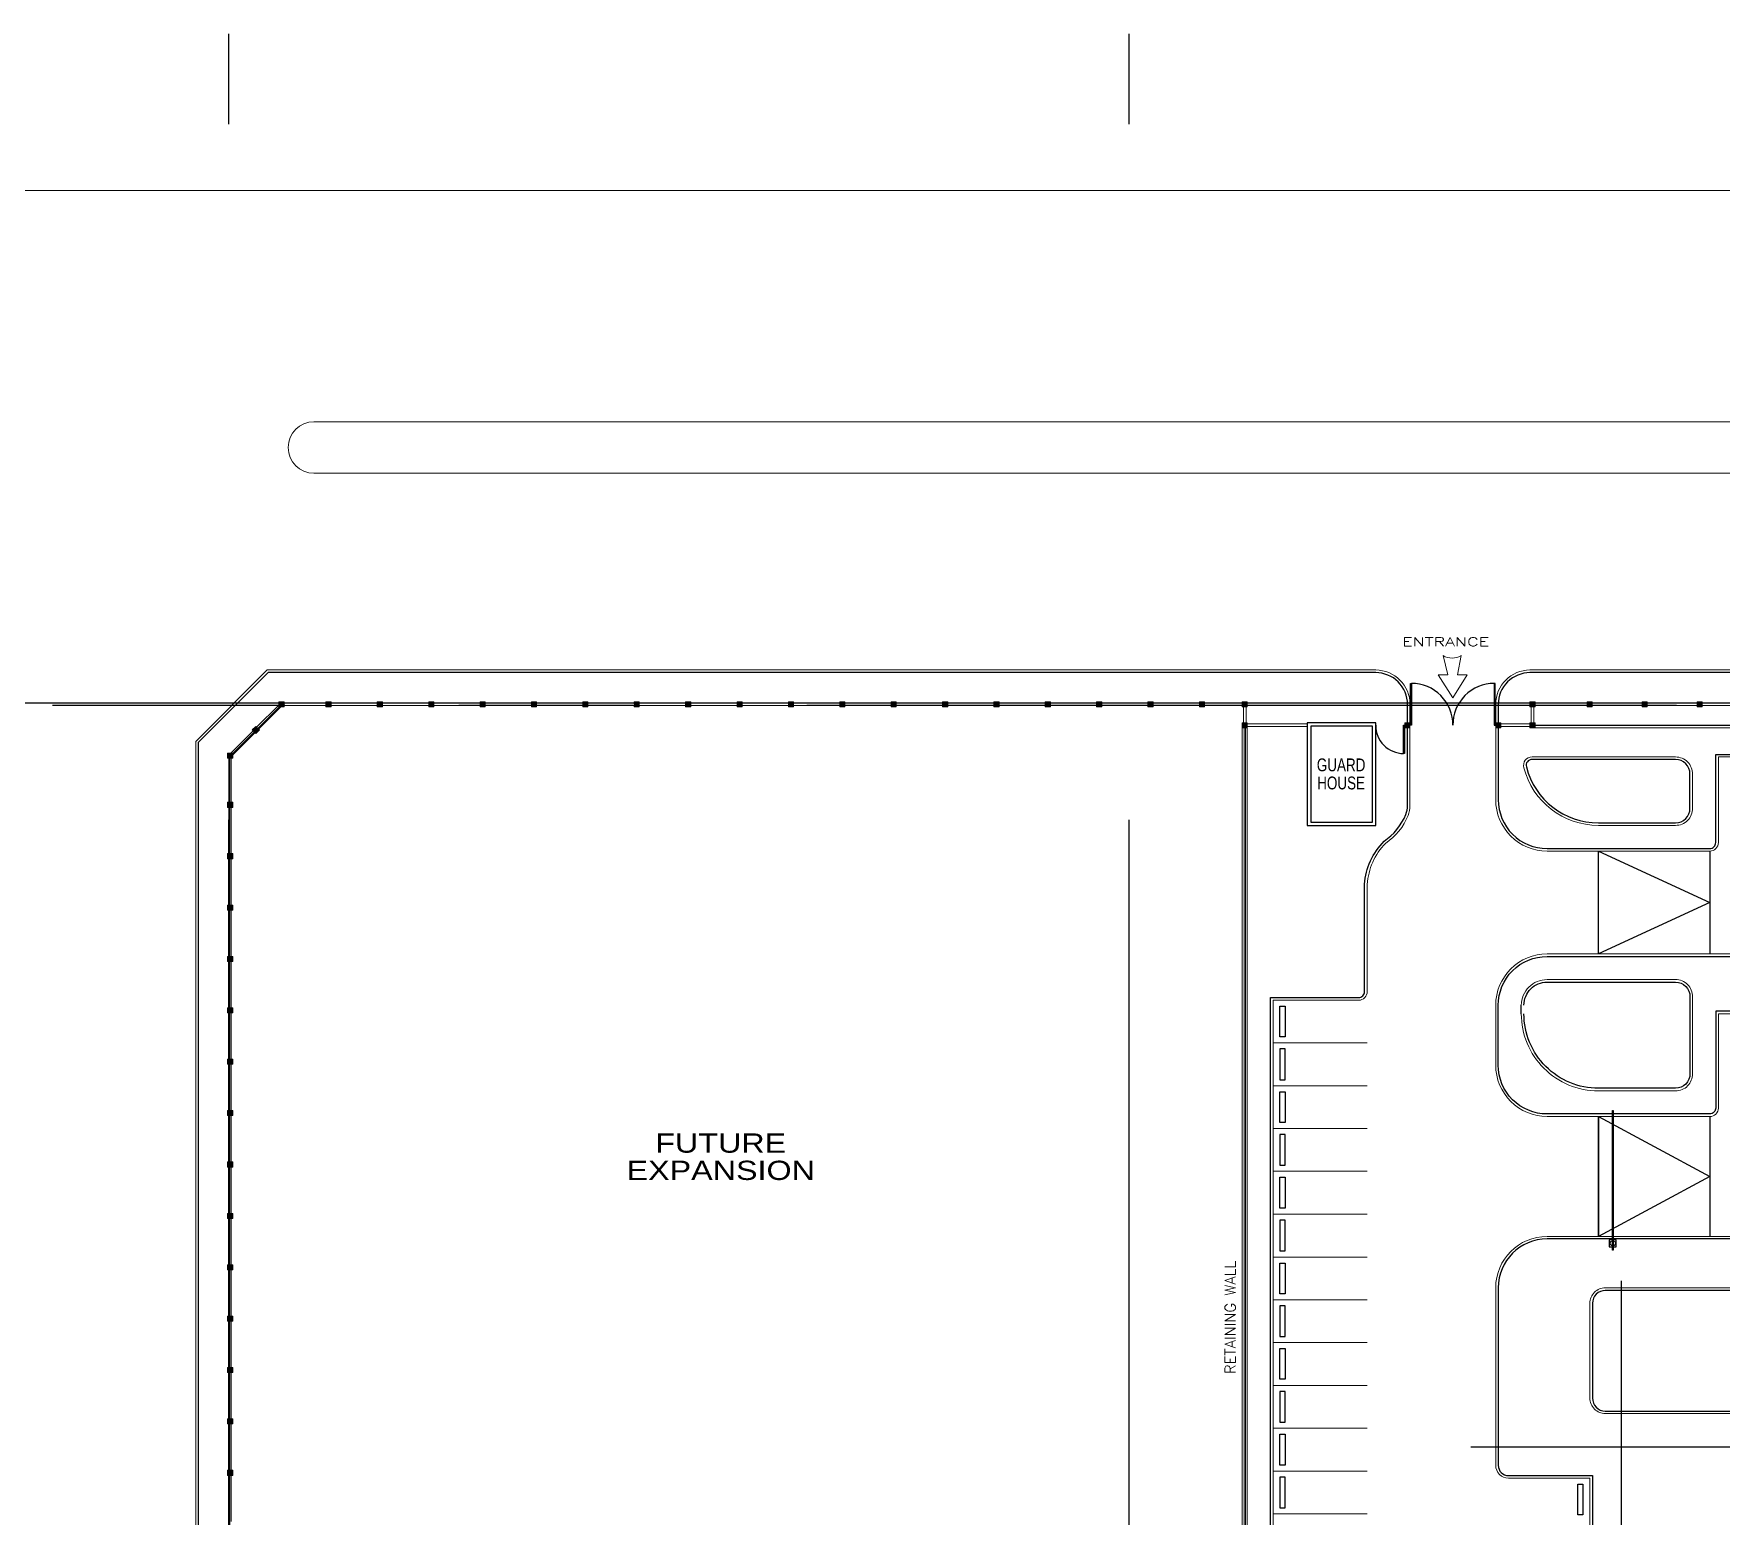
# Model space of a CAD drawing. Header units: metres. Extents: x -3195699 to -2111692, y 14290 to 146348.
# Drawn here: x -2116891 to -2115679, y 20776 to 21841 of the extents above; entities that cross this region are included whole.
import ezdxf
from ezdxf.enums import TextEntityAlignment as Align

# ---------------------------------------------------------------- set-up
doc = ezdxf.new("R2010")
doc.units = ezdxf.units.M
doc.header["$LTSCALE"] = 500
doc.header["$MEASUREMENT"] = 0
doc.linetypes.add('CENTER', pattern=[2, 1.25, -0.25, 0.25, -0.25])
doc.linetypes.add('CENTERX2', pattern=[4, 2.5, -0.5, 0.5, -0.5])
doc.layers.get('0').update_dxf_attribs({"linetype": 'CONTINUOUS'})
for name, color, linetype in [('AR-AXIS', 9, 'CENTERX2'), ('AR-DOOR', 8, 'CONTINUOUS'), ('AR-PROPOSED', 3, 'CONTINUOUS'), ('AR-SHEET-NM', 4, 'CONTINUOUS'), ('BLDG. TXT', 3, 'CONTINUOUS'), ('CURB-2', 8, 'CONTINUOUS'), ('DOOR', 8, 'CONTINUOUS'), ('PARAPET', 1, 'CONTINUOUS'), ('PROPERTY LINE', 3, 'CENTER'), ('RAMP', 1, 'CONTINUOUS'), ('RETAINING WALL', 3, 'CONTINUOUS'), ('TX1', 4, 'CONTINUOUS'), ('WHEEL BUMP', 6, 'CONTINUOUS')]:
    doc.layers.add(name, color=color, linetype=linetype)
for name, color, linetype, lineweight in [('CARLINE', 8, 'CONTINUOUS', 18), ('COL', 4, 'CONTINUOUS', 18), ('COLHAT', 8, 'CONTINUOUS', 18), ('CURVE', 8, 'CONTINUOUS', 18), ('FENCEWALL', 4, 'CONTINUOUS', 18), ('RAILING', 1, 'CONTINUOUS', 18), ('schematic lines', 110, 'CONTINUOUS', 25), ('WALL2', 4, 'CONTINUOUS', 18)]:
    doc.layers.add(name, color=color, linetype=linetype, lineweight=lineweight)
doc.styles.add('logo-eng', font='arial.ttf', dxfattribs={"height": 600})
doc.styles.add('ROMANC', font='romanc', dxfattribs={"height": 0.1})
doc.styles.add('ROMANS', font='romans.shx', dxfattribs={"width": 0.85})

# ---------------------------------------------------------------- blocks, each defined once
blk = doc.blocks.new('DRIVEWAY LOCATOR')
for p, q in [((-1232, -16), (-523, 434)), ((-523, 134), (-523, 434)), ((-523, -466), (-1232, -16)), ((-523, -166), (-523, -466))]:
    blk.add_line(p, q)
for points in [[(-523, 134), (82, 278)], [(82, -278), (-523, -166)]]:
    blk.add_lwpolyline(points)
blk.add_arc((514, 0), 514, 147.2089, 212.7911)
blk = doc.blocks.new('AHHMS TEMPLATE')
at = {"layer": 'COLHAT'}
h = blk.add_hatch(dxfattribs=at)
h.set_pattern_fill('ANSI31', color=8, scale=0.184599, style=0)
h.set_pattern_definition([(135, (-1482491.77186, 34812.915), (0.4144367825, 0.4144367825), [])])
h.paths.add_polyline_path([(-1492442.6, 84579.9), (-1492442.6, 84576.2), (-1492438.9, 84576.2), (-1492438.9, 84579.9)])
h = blk.add_hatch(dxfattribs=at)
h.set_pattern_fill('ANSI31', color=8, scale=0.184599, style=0)
h.set_pattern_definition([(135, (-1482457.9287, 34812.915), (0.4144367825, 0.4144367825), [])])
h.paths.add_polyline_path([(-1492408.8, 84579.9), (-1492408.8, 84576.2), (-1492405.1, 84576.2), (-1492405.1, 84579.9)])
h = blk.add_hatch(dxfattribs=at)
h.set_pattern_fill('ANSI31', color=8, scale=0.184599, style=0)
h.set_pattern_definition([(135, (-1482421.0089, 34812.915), (0.4144367825, 0.4144367825), [])])
h.paths.add_polyline_path([(-1492371.9, 84579.9), (-1492371.9, 84576.2), (-1492368.2, 84576.2), (-1492368.2, 84579.9)])
h = blk.add_hatch(dxfattribs=at)
h.set_pattern_fill('ANSI31', color=8, scale=0.184599, style=0)
h.set_pattern_definition([(135, (-1482384.08905, 34812.915), (0.4144367825, 0.4144367825), [])])
h.paths.add_polyline_path([(-1492334.9, 84579.9), (-1492334.9, 84576.2), (-1492331.2, 84576.2), (-1492331.2, 84579.9)])
h = blk.add_hatch(dxfattribs=at)
h.set_pattern_fill('ANSI31', color=8, scale=0.184599, style=0)
h.set_pattern_definition([(135, (-1482347.16924, 34812.915), (0.4144367825, 0.4144367825), [])])
h.paths.add_polyline_path([(-1492298, 84579.9), (-1492298, 84576.2), (-1492294.3, 84576.2), (-1492294.3, 84579.9)])
h = blk.add_hatch(dxfattribs=at)
h.set_pattern_fill('ANSI31', color=8, scale=0.184599, style=0)
h.set_pattern_definition([(135, (-1482310.2494, 34812.915), (0.4144367825, 0.4144367825), [])])
h.paths.add_polyline_path([(-1492261.1, 84579.9), (-1492261.1, 84576.2), (-1492257.4, 84576.2), (-1492257.4, 84579.9)])
h = blk.add_hatch(dxfattribs=at)
h.set_pattern_fill('ANSI31', color=8, scale=0.184599, style=0)
h.set_pattern_definition([(135, (-1482273.3296, 34812.915), (0.4144367825, 0.4144367825), [])])
h.paths.add_polyline_path([(-1492224.2, 84579.9), (-1492224.2, 84576.2), (-1492220.5, 84576.2), (-1492220.5, 84579.9)])
h = blk.add_hatch(dxfattribs=at)
h.set_pattern_fill('ANSI31', color=8, scale=0.184599, style=0)
h.set_pattern_definition([(135, (-1482236.4098, 34812.915), (0.4144367825, 0.4144367825), [])])
h.paths.add_polyline_path([(-1492187.3, 84579.9), (-1492187.3, 84576.2), (-1492183.6, 84576.2), (-1492183.6, 84579.9)])
h = blk.add_hatch(dxfattribs=at)
h.set_pattern_fill('ANSI31', color=8, scale=0.184599, style=0)
h.set_pattern_definition([(135, (-1482199.48996, 34812.915), (0.4144367825, 0.4144367825), [])])
h.paths.add_polyline_path([(-1492150.3, 84579.9), (-1492150.3, 84576.2), (-1492146.6, 84576.2), (-1492146.6, 84579.9)])
h = blk.add_hatch(dxfattribs=at)
h.set_pattern_fill('ANSI31', color=8, scale=0.184599, style=0)
h.set_pattern_definition([(135, (-1482162.57014, 34812.915), (0.4144367825, 0.4144367825), [])])
h.paths.add_polyline_path([(-1492113.4, 84579.9), (-1492113.4, 84576.2), (-1492109.7, 84576.2), (-1492109.7, 84579.9)])
h = blk.add_hatch(dxfattribs=at)
h.set_pattern_fill('ANSI31', color=8, scale=0.184599, style=0)
h.set_pattern_definition([(135, (-1482125.6503, 34812.915), (0.4144367825, 0.4144367825), [])])
h.paths.add_polyline_path([(-1492076.5, 84579.9), (-1492076.5, 84576.2), (-1492072.8, 84576.2), (-1492072.8, 84579.9)])
h = blk.add_hatch(dxfattribs=at)
h.set_pattern_fill('ANSI31', color=8, scale=0.184599, style=0)
h.set_pattern_definition([(135, (-1482088.7305, 34812.915), (0.4144367825, 0.4144367825), [])])
h.paths.add_polyline_path([(-1492039.6, 84579.9), (-1492039.6, 84576.2), (-1492035.9, 84576.2), (-1492035.9, 84579.9)])
h = blk.add_hatch(dxfattribs=at)
h.set_pattern_fill('ANSI31', color=8, scale=0.184599, style=0)
h.set_pattern_definition([(135, (-1482051.8107, 34812.915), (0.4144367825, 0.4144367825), [])])
h.paths.add_polyline_path([(-1492002.7, 84579.9), (-1492002.7, 84576.2), (-1491999, 84576.2), (-1491999, 84579.9)])
h = blk.add_hatch(dxfattribs=at)
h.set_pattern_fill('ANSI31', color=8, scale=0.184599, style=0)
h.set_pattern_definition([(135, (-1482014.89087, 34812.915), (0.4144367825, 0.4144367825), [])])
h.paths.add_polyline_path([(-1491965.7, 84579.9), (-1491965.7, 84576.2), (-1491962, 84576.2), (-1491962, 84579.9)])
h = blk.add_hatch(dxfattribs=at)
h.set_pattern_fill('ANSI31', color=8, scale=0.184599, style=0)
h.set_pattern_definition([(135, (-1481977.97105, 34812.915), (0.4144367825, 0.4144367825), [])])
h.paths.add_polyline_path([(-1491928.8, 84579.9), (-1491928.8, 84576.2), (-1491925.1, 84576.2), (-1491925.1, 84579.9)])
h = blk.add_hatch(dxfattribs=at)
h.set_pattern_fill('ANSI31', color=8, scale=0.184599, style=0)
h.set_pattern_definition([(135, (-1481941.05123, 34812.915), (0.4144367825, 0.4144367825), [])])
h.paths.add_polyline_path([(-1491891.9, 84579.9), (-1491891.9, 84576.2), (-1491888.2, 84576.2), (-1491888.2, 84579.9)])
h = blk.add_hatch(dxfattribs=at)
h.set_pattern_fill('ANSI31', color=8, scale=0.184599, style=0)
h.set_pattern_definition([(135, (-1481904.1314, 34812.915), (0.4144367825, 0.4144367825), [])])
h.paths.add_polyline_path([(-1491855, 84579.9), (-1491855, 84576.2), (-1491851.3, 84576.2), (-1491851.3, 84579.9)])
h = blk.add_hatch(dxfattribs=at)
h.set_pattern_fill('ANSI31', color=8, scale=0.184599, style=0)
h.set_pattern_definition([(135, (-1481867.2116, 34812.915), (0.4144367825, 0.4144367825), [])])
h.paths.add_polyline_path([(-1491818.1, 84579.9), (-1491818.1, 84576.2), (-1491814.4, 84576.2), (-1491814.4, 84579.9)])
h = blk.add_hatch(dxfattribs=at)
h.set_pattern_fill('ANSI31', color=8, scale=0.184599, style=0)
h.set_pattern_definition([(135, (-1481830.2918, 34812.915), (0.4144367825, 0.4144367825), [])])
h.paths.add_polyline_path([(-1491781.1, 84579.9), (-1491781.1, 84576.2), (-1491777.4, 84576.2), (-1491777.4, 84579.9)])
h = blk.add_hatch(dxfattribs=at)
h.set_pattern_fill('ANSI31', color=8, scale=0.184599, angle=90, style=0)
h.set_pattern_definition([(45, (-1541513.6511, 74629.0414), (0.4144367825, -0.4144367825), [])])
h.paths.add_polyline_path([(-1491746.7, 84576.2), (-1491750.4, 84576.2), (-1491750.4, 84579.9), (-1491746.7, 84579.9)])
h = blk.add_hatch(dxfattribs=at)
h.set_pattern_fill('ANSI31', color=8, scale=0.184599, style=0)
h.set_pattern_definition([(135, (-1481592.77434, 34812.915), (0.4144367825, 0.4144367825), [])])
h.paths.add_polyline_path([(-1491543.6, 84579.9), (-1491543.6, 84576.2), (-1491539.9, 84576.2), (-1491539.9, 84579.9)])
h = blk.add_hatch(dxfattribs=at)
h.set_pattern_fill('ANSI31', color=8, scale=0.184599, style=0)
h.set_pattern_definition([(135, (-1481551.6403, 34812.915), (0.4144367825, 0.4144367825), [])])
h.paths.add_polyline_path([(-1491502.5, 84579.9), (-1491502.5, 84576.2), (-1491498.8, 84576.2), (-1491498.8, 84579.9)])
h = blk.add_hatch(dxfattribs=at)
h.set_pattern_fill('ANSI31', color=8, scale=0.184599, style=0)
h.set_pattern_definition([(135, (-1481512.1501, 34812.915), (0.4144367825, 0.4144367825), [])])
h.paths.add_polyline_path([(-1491463, 84579.9), (-1491463, 84576.2), (-1491459.3, 84576.2), (-1491459.3, 84579.9)])
h = blk.add_hatch(dxfattribs=at)
h.set_pattern_fill('ANSI31', color=8, scale=0.184599, style=0)
h.set_pattern_definition([(135, (-1481472.65994, 34812.915), (0.4144367825, 0.4144367825), [])])
h.paths.add_polyline_path([(-1491423.5, 84579.9), (-1491423.5, 84576.2), (-1491419.8, 84576.2), (-1491419.8, 84579.9)])
h = blk.add_hatch(dxfattribs=at)
h.set_pattern_fill('ANSI31', color=8, scale=0.184599, angle=45, style=0)
h.set_pattern_definition([(180, (-1450234.96815, 56405.3282), (-4e-17, 0.5861021186), [])])
h.paths.add_polyline_path([(-1492461.8, 84559.6), (-1492459.2, 84557), (-1492456.6, 84559.6), (-1492459.2, 84562.2)])
h = blk.add_hatch(dxfattribs=at)
h.set_pattern_fill('ANSI31', color=8, scale=0.184599, angle=90, style=0)
h.set_pattern_definition([(45, (-1541513.6511, 74613.96583), (0.4144367825, -0.4144367825), [])])
h.paths.add_polyline_path([(-1491746.7, 84561.1), (-1491750.4, 84561.1), (-1491750.4, 84564.8), (-1491746.7, 84564.8)])
h = blk.add_hatch(dxfattribs=at)
h.set_pattern_fill('ANSI31', color=8, scale=0.184599, angle=90, style=0)
h.set_pattern_definition([(135, (-1441866.4861, 74613.96583), (-0.4144367825, -0.4144367825), [])])
h.paths.add_polyline_path([(-1491633.5, 84561.1), (-1491629.8, 84561.1), (-1491629.8, 84564.8), (-1491633.5, 84564.8)])
h = blk.add_hatch(dxfattribs=at)
h.set_pattern_fill('ANSI31', color=8, scale=0.184599, style=0)
h.set_pattern_definition([(135, (-1481617.38755, 34797.8394), (0.4144367825, 0.4144367825), [])])
h.paths.add_polyline_path([(-1491568.2, 84564.8), (-1491568.2, 84561.1), (-1491564.5, 84561.1), (-1491564.5, 84564.8)])
h = blk.add_hatch(dxfattribs=at)
h.set_pattern_fill('ANSI31', color=8, scale=0.184599, style=0)
h.set_pattern_definition([(135, (-1481592.77434, 34797.8394), (0.4144367825, 0.4144367825), [])])
h.paths.add_polyline_path([(-1491543.6, 84564.8), (-1491543.6, 84561.1), (-1491539.9, 84561.1), (-1491539.9, 84564.8)])
h = blk.add_hatch(dxfattribs=at)
h.set_pattern_fill('ANSI31', color=8, scale=0.184599, style=0)
h.set_pattern_definition([(135, (-1482528.6917, 34775.99516), (0.4144367825, 0.4144367825), [])])
h.paths.add_polyline_path([(-1492479.5, 84543), (-1492479.5, 84539.3), (-1492475.8, 84539.3), (-1492475.8, 84543)])
h = blk.add_hatch(dxfattribs=at)
h.set_pattern_fill('ANSI31', color=8, scale=0.184599, style=0)
h.set_pattern_definition([(135, (-1482528.6917, 34740.61364), (0.4144367825, 0.4144367825), [])])
h.paths.add_polyline_path([(-1492479.5, 84507.6), (-1492479.5, 84503.9), (-1492475.8, 84503.9), (-1492475.8, 84507.6)])
h = blk.add_hatch(dxfattribs=at)
h.set_pattern_fill('ANSI31', color=8, scale=0.184599, style=0)
h.set_pattern_definition([(135, (-1482528.6917, 34703.6938), (0.4144367825, 0.4144367825), [])])
h.paths.add_polyline_path([(-1492479.5, 84470.7), (-1492479.5, 84467), (-1492475.8, 84467), (-1492475.8, 84470.7)])
h = blk.add_hatch(dxfattribs=at)
h.set_pattern_fill('ANSI31', color=8, scale=0.184599, style=0)
h.set_pattern_definition([(135, (-1482528.6917, 34666.774), (0.4144367825, 0.4144367825), [])])
h.paths.add_polyline_path([(-1492479.5, 84433.7), (-1492479.5, 84430.1), (-1492475.8, 84430.1), (-1492475.8, 84433.7)])
h = blk.add_hatch(dxfattribs=at)
h.set_pattern_fill('ANSI31', color=8, scale=0.184599, style=0)
h.set_pattern_definition([(135, (-1482528.6917, 34629.8542), (0.4144367825, 0.4144367825), [])])
h.paths.add_polyline_path([(-1492479.5, 84396.8), (-1492479.5, 84393.1), (-1492475.8, 84393.1), (-1492475.8, 84396.8)])
h = blk.add_hatch(dxfattribs=at)
h.set_pattern_fill('ANSI31', color=8, scale=0.184599, style=0)
h.set_pattern_definition([(135, (-1482528.6917, 34592.93437), (0.4144367825, 0.4144367825), [])])
h.paths.add_polyline_path([(-1492479.5, 84359.9), (-1492479.5, 84356.2), (-1492475.8, 84356.2), (-1492475.8, 84359.9)])
h = blk.add_hatch(dxfattribs=at)
h.set_pattern_fill('ANSI31', color=8, scale=0.184599, style=0)
h.set_pattern_definition([(135, (-1482528.6917, 34556.01455), (0.4144367825, 0.4144367825), [])])
h.paths.add_polyline_path([(-1492479.5, 84323), (-1492479.5, 84319.3), (-1492475.8, 84319.3), (-1492475.8, 84323)])
h = blk.add_hatch(dxfattribs=at)
h.set_pattern_fill('ANSI31', color=8, scale=0.184599, style=0)
h.set_pattern_definition([(135, (-1482528.6917, 34519.09473), (0.4144367825, 0.4144367825), [])])
h.paths.add_polyline_path([(-1492479.5, 84286.1), (-1492479.5, 84282.4), (-1492475.8, 84282.4), (-1492475.8, 84286.1)])
h = blk.add_hatch(dxfattribs=at)
h.set_pattern_fill('ANSI31', color=8, scale=0.184599, style=0)
h.set_pattern_definition([(135, (-1482528.6917, 34482.1749), (0.4144367825, 0.4144367825), [])])
h.paths.add_polyline_path([(-1492479.5, 84249.1), (-1492479.5, 84245.5), (-1492475.8, 84245.5), (-1492475.8, 84249.1)])
h = blk.add_hatch(dxfattribs=at)
h.set_pattern_fill('ANSI31', color=8, scale=0.184599, style=0)
h.set_pattern_definition([(135, (-1482528.6917, 34445.2551), (0.4144367825, 0.4144367825), [])])
h.paths.add_polyline_path([(-1492479.5, 84212.2), (-1492479.5, 84208.5), (-1492475.8, 84208.5), (-1492475.8, 84212.2)])
h = blk.add_hatch(dxfattribs=at)
h.set_pattern_fill('ANSI31', color=8, scale=0.184599, style=0)
h.set_pattern_definition([(135, (-1482528.6917, 34408.3353), (0.4144367825, 0.4144367825), [])])
h.paths.add_polyline_path([(-1492479.5, 84175.3), (-1492479.5, 84171.6), (-1492475.8, 84171.6), (-1492475.8, 84175.3)])
h = blk.add_hatch(dxfattribs=at)
h.set_pattern_fill('ANSI31', color=8, scale=0.184599, style=0)
h.set_pattern_definition([(135, (-1482528.6917, 34371.41546), (0.4144367825, 0.4144367825), [])])
h.paths.add_polyline_path([(-1492479.5, 84138.4), (-1492479.5, 84134.7), (-1492475.8, 84134.7), (-1492475.8, 84138.4)])
h = blk.add_hatch(dxfattribs=at)
h.set_pattern_fill('ANSI31', color=8, scale=0.184599, style=0)
h.set_pattern_definition([(135, (-1482528.6917, 34334.49564), (0.4144367825, 0.4144367825), [])])
h.paths.add_polyline_path([(-1492479.5, 84101.5), (-1492479.5, 84097.8), (-1492475.8, 84097.8), (-1492475.8, 84101.5)])
h = blk.add_hatch(dxfattribs=at)
h.set_pattern_fill('ANSI31', color=8, scale=0.184599, style=0)
h.set_pattern_definition([(135, (-1482528.6917, 34297.5758), (0.4144367825, 0.4144367825), [])])
h.paths.add_polyline_path([(-1492479.5, 84064.5), (-1492479.5, 84060.9), (-1492475.8, 84060.9), (-1492475.8, 84064.5)])
h = blk.add_hatch(dxfattribs=at)
h.set_pattern_fill('ANSI31', color=8, scale=0.184599, style=0)
h.set_pattern_definition([(135, (-1482528.6917, 34260.656), (0.4144367825, 0.4144367825), [])])
h.paths.add_polyline_path([(-1492479.5, 84027.6), (-1492479.5, 84023.9), (-1492475.8, 84023.9), (-1492475.8, 84027.6)])
at = {"layer": 'AR-AXIS', "color": 8, "ltscale": 2}
for p, q in [((-1492478.6, 81994.9), (-1492478.6, 85060)), ((-1491831.6, 81994.9), (-1491831.6, 85060)), ((-1492933, 84579), (-1488915.2, 84579))]:
    blk.add_line(p, q, dxfattribs=at)
at = {"layer": 'AR-AXIS', "color": 8}
for p, q in [((-1492441.2, 84577.1), (-1492605.4, 84577.1)), ((-1491477.8, 83030.2), (-1491477.8, 84163.6)), ((-1491586.1, 84044.3), (-1490749.4, 84044.3))]:
    blk.add_line(p, q, dxfattribs=at)
at = {"layer": 'AR-DOOR', "color": 8}
for points in [[(-1491628.8, 84593.1), (-1491628.8, 84563), (-1491629.5, 84563), (-1491629.5, 84593.1)], [(-1491569.2, 84593.1), (-1491569.2, 84563), (-1491568.5, 84563), (-1491568.5, 84593.1)], [(-1491633.8, 84542.7), (-1491634.4, 84542.7), (-1491634.4, 84563), (-1491633.8, 84563)]]:
    blk.add_lwpolyline(points, close=True, dxfattribs=at)
for centre, radius, start, end in [((-1491628.8, 84563.3), 29.8, 359.4124, 90), ((-1491569.2, 84563.3), 29.8, 90, 180.5876), ((-1491634.4, 84562.7), 20, 179.1253, 270)]:
    blk.add_arc(centre, radius, start, end, dxfattribs=at)
at = {"layer": 'AR-PROPOSED', "color": 8}
blk.add_lwpolyline([(-1491654.4, 84491), (-1491654.4, 84564.8), (-1491703.6, 84564.8), (-1491703.6, 84491)], close=True, dxfattribs=at)
at = {"layer": 'CARLINE', "color": 8}
for p, q in [((-1491660.5, 84334.7), (-1491728.2, 84334.7)), ((-1491660.5, 84303.9), (-1491728.2, 84303.9)), ((-1491660.5, 84273.1), (-1491728.2, 84273.1)), ((-1491660.5, 84242.4), (-1491728.2, 84242.4)), ((-1491660.5, 84211.6), (-1491728.2, 84211.6)), ((-1491660.5, 84180.8), (-1491728.2, 84180.8)), ((-1491660.5, 84150.1), (-1491728.2, 84150.1)), ((-1491660.5, 84119.3), (-1491728.2, 84119.3)), ((-1491660.5, 84088.5), (-1491728.2, 84088.5)), ((-1491660.5, 84057.8), (-1491728.2, 84057.8)), ((-1491660.5, 84027), (-1491728.2, 84027)), ((-1491660.5, 83996.2), (-1491728.2, 83996.2))]:
    blk.add_line(p, q, dxfattribs=at)
at = {"layer": 'COL', "color": 8}
for points in [[(-1492438.9, 84576.2), (-1492442.6, 84576.2), (-1492442.6, 84579.9), (-1492438.9, 84579.9)], [(-1492405.1, 84576.2), (-1492408.8, 84576.2), (-1492408.8, 84579.9), (-1492405.1, 84579.9)], [(-1492368.2, 84576.2), (-1492371.9, 84576.2), (-1492371.9, 84579.9), (-1492368.2, 84579.9)], [(-1492331.2, 84576.2), (-1492334.9, 84576.2), (-1492334.9, 84579.9), (-1492331.2, 84579.9)], [(-1492294.3, 84576.2), (-1492298, 84576.2), (-1492298, 84579.9), (-1492294.3, 84579.9)], [(-1492257.4, 84576.2), (-1492261.1, 84576.2), (-1492261.1, 84579.9), (-1492257.4, 84579.9)], [(-1492220.5, 84576.2), (-1492224.2, 84576.2), (-1492224.2, 84579.9), (-1492220.5, 84579.9)], [(-1492183.6, 84576.2), (-1492187.3, 84576.2), (-1492187.3, 84579.9), (-1492183.6, 84579.9)], [(-1492146.6, 84576.2), (-1492150.3, 84576.2), (-1492150.3, 84579.9), (-1492146.6, 84579.9)], [(-1492109.7, 84576.2), (-1492113.4, 84576.2), (-1492113.4, 84579.9), (-1492109.7, 84579.9)], [(-1492072.8, 84576.2), (-1492076.5, 84576.2), (-1492076.5, 84579.9), (-1492072.8, 84579.9)], [(-1492035.9, 84576.2), (-1492039.6, 84576.2), (-1492039.6, 84579.9), (-1492035.9, 84579.9)], [(-1491999, 84576.2), (-1492002.7, 84576.2), (-1492002.7, 84579.9), (-1491999, 84579.9)], [(-1491962, 84576.2), (-1491965.7, 84576.2), (-1491965.7, 84579.9), (-1491962, 84579.9)], [(-1491925.1, 84576.2), (-1491928.8, 84576.2), (-1491928.8, 84579.9), (-1491925.1, 84579.9)], [(-1491888.2, 84576.2), (-1491891.9, 84576.2), (-1491891.9, 84579.9), (-1491888.2, 84579.9)], [(-1491851.3, 84576.2), (-1491855, 84576.2), (-1491855, 84579.9), (-1491851.3, 84579.9)], [(-1491814.4, 84576.2), (-1491818.1, 84576.2), (-1491818.1, 84579.9), (-1491814.4, 84579.9)], [(-1491777.4, 84576.2), (-1491781.1, 84576.2), (-1491781.1, 84579.9), (-1491777.4, 84579.9)], [(-1491750.4, 84576.2), (-1491750.4, 84579.9), (-1491746.7, 84579.9), (-1491746.7, 84576.2)], [(-1491539.9, 84576.2), (-1491543.6, 84576.2), (-1491543.6, 84579.9), (-1491539.9, 84579.9)], [(-1491498.8, 84576.2), (-1491502.5, 84576.2), (-1491502.5, 84579.9), (-1491498.8, 84579.9)], [(-1491459.3, 84576.2), (-1491463, 84576.2), (-1491463, 84579.9), (-1491459.3, 84579.9)], [(-1491419.8, 84576.2), (-1491423.5, 84576.2), (-1491423.5, 84579.9), (-1491419.8, 84579.9)], [(-1492456.6, 84559.6), (-1492459.2, 84557), (-1492461.8, 84559.6), (-1492459.2, 84562.2)], [(-1491750.4, 84561.1), (-1491750.4, 84564.8), (-1491746.7, 84564.8), (-1491746.7, 84561.1)], [(-1491629.8, 84561.1), (-1491629.8, 84564.8), (-1491633.5, 84564.8), (-1491633.5, 84561.1)], [(-1491564.5, 84561.1), (-1491568.2, 84561.1), (-1491568.2, 84564.8), (-1491564.5, 84564.8)], [(-1491539.9, 84561.1), (-1491543.6, 84561.1), (-1491543.6, 84564.8), (-1491539.9, 84564.8)], [(-1492475.8, 84539.3), (-1492479.5, 84539.3), (-1492479.5, 84543), (-1492475.8, 84543)], [(-1492475.8, 84503.9), (-1492479.5, 84503.9), (-1492479.5, 84507.6), (-1492475.8, 84507.6)], [(-1492475.8, 84467), (-1492479.5, 84467), (-1492479.5, 84470.7), (-1492475.8, 84470.7)], [(-1492475.8, 84430.1), (-1492479.5, 84430.1), (-1492479.5, 84433.7), (-1492475.8, 84433.7)], [(-1492475.8, 84393.1), (-1492479.5, 84393.1), (-1492479.5, 84396.8), (-1492475.8, 84396.8)], [(-1492475.8, 84356.2), (-1492479.5, 84356.2), (-1492479.5, 84359.9), (-1492475.8, 84359.9)], [(-1492475.8, 84319.3), (-1492479.5, 84319.3), (-1492479.5, 84323), (-1492475.8, 84323)], [(-1492475.8, 84282.4), (-1492479.5, 84282.4), (-1492479.5, 84286.1), (-1492475.8, 84286.1)], [(-1492475.8, 84245.5), (-1492479.5, 84245.5), (-1492479.5, 84249.1), (-1492475.8, 84249.1)], [(-1492475.8, 84208.5), (-1492479.5, 84208.5), (-1492479.5, 84212.2), (-1492475.8, 84212.2)], [(-1492475.8, 84171.6), (-1492479.5, 84171.6), (-1492479.5, 84175.3), (-1492475.8, 84175.3)], [(-1492475.8, 84134.7), (-1492479.5, 84134.7), (-1492479.5, 84138.4), (-1492475.8, 84138.4)], [(-1492475.8, 84097.8), (-1492479.5, 84097.8), (-1492479.5, 84101.5), (-1492475.8, 84101.5)], [(-1492475.8, 84060.9), (-1492479.5, 84060.9), (-1492479.5, 84064.5), (-1492475.8, 84064.5)], [(-1492475.8, 84023.9), (-1492479.5, 84023.9), (-1492479.5, 84027.6), (-1492475.8, 84027.6)]]:
    blk.add_lwpolyline(points, close=True, dxfattribs=at)
at = {"layer": 'CURB-2', "color": 8}
blk.add_line((-1491549.8, 84355.6), (-1491549.8, 84361.8), dxfattribs=at)
for points in [[(-1491631.6, 84564.8), (-1491631.6, 84578, 0.414214), (-1491654.4, 84600.8), (-1492450.3, 84600.8), (-1492500.6, 84550.6), (-1492500.6, 83883.9, 0.414214), (-1492484, 83867.3), (-1492428.8, 83867.3, -0.374688), (-1492317.2, 83770.1, 0.186243), (-1492296.4, 83732.5), (-1492293, 83729.6, -0.221873), (-1492270.3, 83681), (-1492270.3, 83429.7, -0.221872), (-1492293, 83381.1), (-1492296.4, 83378.2, 0.186559), (-1492317.2, 83340.6, -0.374688), (-1492428.8, 83243.4), (-1492484, 83243.4, 0.414214), (-1492500.6, 83226.8), (-1492500.6, 82279.6), (-1492438.1, 82217), (-1489428.5, 82217)], [(-1490653.2, 84564.8), (-1490653.2, 84578, 0.414214), (-1490676, 84600.8), (-1491543.6, 84600.8, 0.414214), (-1491566.4, 84578), (-1491566.4, 84564.8)], [(-1489401.2, 82675.3), (-1489435.7, 82675.3, 0.414214), (-1489452.3, 82658.6), (-1489452.3, 82344.8, -0.414214), (-1489503.4, 82293.8), (-1491623.6, 82293.8, -0.414214), (-1491662.4, 82332.5), (-1491662.4, 82369.4, 0.414214), (-1491672.8, 82379.9), (-1491730.1, 82379.9), (-1491730.1, 83275.8), (-1491675.3, 83275.8, 0.414214), (-1491662.4, 83288.7), (-1491662.4, 83427.7, 0.414214), (-1491675.3, 83440.6), (-1491730.1, 83440.6), (-1491730.1, 84367.3), (-1491666.7, 84367.3, 0.414214), (-1491662.4, 84371.6), (-1491662.4, 84448.7, -0.181984), (-1491648.4, 84479.6, 0.146599), (-1491632.8, 84498.9, 0.097146), (-1491631.6, 84505.2), (-1491631.6, 84561.1)], [(-1491566.4, 84561.1), (-1491566.4, 84560.4), (-1491566.4, 84509.4, 0.414214), (-1491531.3, 84474.4), (-1491414.4, 84474.4, 0.414214), (-1491410.1, 84478.7), (-1491410.1, 84542), (-1490914.1, 84542), (-1490914.1, 84478.7, 0.414214), (-1490909.8, 84474.4), (-1490874, 84474.4)], [(-1491539.9, 84563), (-1490883.4, 84563), (-1490883.4, 84509.4, 0.414214), (-1490879.1, 84505.1), (-1490676, 84505.1, 0.414214), (-1490671.7, 84509.4), (-1490671.7, 84562)], [(-1491108.8, 84283.6), (-1491217.5, 84283.6, -0.414214), (-1491221.8, 84287.9), (-1491221.8, 84357.4), (-1491410.1, 84357.4), (-1491410.1, 84287.9, -0.414214), (-1491414.4, 84283.6), (-1491531.3, 84283.6, -0.414214), (-1491566.4, 84318.7), (-1491566.4, 84361.8, -0.414214), (-1491531.3, 84396.8), (-1491243.4, 84396.8, -0.092907), (-1491199.5, 84388.6), (-1491152.5, 84370.4, 0.092907), (-1491129.6, 84366.1), (-1490996.3, 84366.1, 0.116214), (-1490968, 84372.7), (-1490932.3, 84390.5, -0.116214), (-1490905.7, 84396.8), (-1490898.6, 84396.8), (-1490874, 84396.8)], [(-1491547.9, 84361.8, -0.414214), (-1491531.3, 84378.4), (-1491439, 84378.4, -0.414214), (-1491428.6, 84367.9), (-1491428.6, 84312.5, -0.414214), (-1491439, 84302.1), (-1491494.4, 84302.1, -0.414214), (-1491547.9, 84355.6, -0.414214)], [(-1491108.8, 84163.1), (-1491207.8, 84163, -0.132791), (-1491239.7, 84171.6), (-1491270.9, 84189.8, 0.132791), (-1491285.5, 84193.8), (-1491531.3, 84193.8, 0.414213), (-1491566.4, 84158.7), (-1491566.4, 84031.1, 0.414214), (-1491559, 84023.7), (-1491498.7, 84023.7), (-1491498.7, 83898.8)]]:
    blk.add_lwpolyline(points, format="xyb", dxfattribs=at)
for points in [[(-1491542.1, 84538.4, 0.490314), (-1491546.2, 84533, 0.341999), (-1491494.4, 84492.8), (-1491439, 84492.8, 0.414214), (-1491428.6, 84503.3), (-1491428.6, 84527.9, 0.414214), (-1491439, 84538.4)], [(-1491498.7, 84147.6), (-1491498.7, 84079.4, 0.414214), (-1491489.5, 84070.1), (-1491390.4, 84070.1), (-1491367, 84070.1, 0.414214), (-1491357.8, 84079.4), (-1491357.8, 84147.6, 0.414214), (-1491367, 84156.8), (-1491489.5, 84156.8, 0.414214)]]:
    blk.add_lwpolyline(points, format="xyb", close=True, dxfattribs=at)
at = {"layer": 'CURVE', "color": 8}
for p, q in [((-1489450.3, 84947.2), (-1493115.3, 84947.2)), ((-1492417.4, 84781.1), (-1489468.7, 84781.1)), ((-1492417.4, 84744.2), (-1489468.7, 84744.2))]:
    blk.add_line(p, q, dxfattribs=at)
for points in [[(-1491629.8, 84578, 0.414214), (-1491654.4, 84602.7), (-1492451.1, 84602.7), (-1492502.4, 84551.3), (-1492502.4, 83883.9, 0.414214), (-1492484, 83865.5), (-1492428.8, 83865.5, -0.374688), (-1492319, 83769.8, 0.186243), (-1492297.6, 83731.1), (-1492294.2, 83728.2, -0.221873), (-1492272.2, 83681), (-1492272.2, 83429.7, -0.221872), (-1492294.2, 83382.5), (-1492297.6, 83379.7, 0.186559), (-1492319, 83340.9, -0.374688), (-1492428.8, 83245.2), (-1492484, 83245.2, 0.414214), (-1492502.5, 83226.8), (-1492502.5, 82278.8), (-1492438.8, 82215.2), (-1489427.8, 82215.2)], [(-1489503.4, 82295.6), (-1491623.6, 82295.6, -0.414214), (-1491660.5, 82332.5), (-1491660.5, 82369.4, 0.414214), (-1491672.8, 82381.7), (-1491728.2, 82381.7), (-1491728.2, 83274), (-1491675.3, 83274, 0.414214), (-1491660.5, 83288.7), (-1491660.5, 83427.7, 0.414214), (-1491675.3, 83442.4), (-1491728.2, 83442.4), (-1491728.2, 84365.4), (-1491666.7, 84365.4, 0.414214), (-1491660.5, 84371.6), (-1491660.5, 84448.6, -0.180718), (-1491647.3, 84478.1, 0.145607), (-1491631.1, 84498.2, 0.097146), (-1491629.8, 84505.2), (-1491629.8, 84578)], [(-1490706.8, 84472.5), (-1490669.9, 84472.5, 0.414214), (-1490651.4, 84491), (-1490651.4, 84578, 0.414214), (-1490676, 84602.7), (-1491543.6, 84602.7, 0.414214), (-1491568.2, 84578), (-1491568.2, 84560.4)], [(-1491568.2, 84578), (-1491568.2, 84509.4, 0.414214), (-1491531.3, 84472.5), (-1491414.4, 84472.5, 0.414214), (-1491408.2, 84478.7), (-1491408.2, 84540.2), (-1490916, 84540.2), (-1490916, 84478.7, 0.414214), (-1490909.8, 84472.5), (-1490874, 84472.5)], [(-1491539.9, 84561.1), (-1490885.2, 84561.1), (-1490885.2, 84509.4, 0.414214), (-1490879.1, 84503.3), (-1490676, 84503.3, 0.414214), (-1490669.9, 84509.4), (-1490669.9, 84562)], [(-1491108.8, 84281.8), (-1491217.5, 84281.8, -0.414214), (-1491223.6, 84287.9), (-1491223.6, 84355.6), (-1491408.2, 84355.6), (-1491408.2, 84287.9, -0.414214), (-1491414.4, 84281.8), (-1491531.3, 84281.8, -0.414214), (-1491568.2, 84318.7), (-1491568.2, 84361.8, -0.414214), (-1491531.3, 84398.7), (-1491243.4, 84398.7, -0.092907), (-1491198.8, 84390.3), (-1491151.9, 84372.1, 0.092907), (-1491129.6, 84367.9), (-1490996.3, 84367.9, 0.116214), (-1490968.9, 84374.4), (-1490933.1, 84392.2, -0.116214), (-1490905.7, 84398.7), (-1490898.6, 84398.7), (-1490874, 84398.7)], [(-1491549.8, 84361.8, -0.414214), (-1491531.3, 84380.2), (-1491439, 84380.2, -0.414214), (-1491426.7, 84367.9), (-1491426.7, 84312.5, -0.414214), (-1491439, 84300.2), (-1491494.4, 84300.2, -0.414214), (-1491549.8, 84355.6)], [(-1491108.8, 84164.9), (-1491207.8, 84164.8, -0.132791), (-1491238.8, 84173.2), (-1491270, 84191.4, 0.132791), (-1491285.5, 84195.6), (-1491531.3, 84195.6, 0.414213), (-1491568.2, 84158.7), (-1491568.2, 84031.1, 0.414214), (-1491559, 84021.8), (-1491500.5, 84021.8), (-1491500.5, 83898.8)]]:
    blk.add_lwpolyline(points, format="xyb", dxfattribs=at)
for points in [[(-1491542.1, 84540.2, 0.490314), (-1491548, 84532.5, 0.341999), (-1491494.4, 84491), (-1491439, 84491, 0.414214), (-1491426.7, 84503.3), (-1491426.7, 84527.9, 0.414214), (-1491439, 84540.2)], [(-1491500.5, 84147.6), (-1491500.5, 84079.4, 0.414214), (-1491489.5, 84068.3), (-1491390.4, 84068.3), (-1491367, 84068.3, 0.414214), (-1491355.9, 84079.4), (-1491355.9, 84147.6, 0.414214), (-1491367, 84158.7), (-1491489.5, 84158.7, 0.414214)]]:
    blk.add_lwpolyline(points, format="xyb", close=True, dxfattribs=at)
for centre, radius, start, end in [((-1492417.4, 84762.6), 18.5, 90, 270), ((-1491484.1, 84190.7), 1.86, 99.528, 260.472), ((-1491484.1, 84190.7), 1.86, 279.528, 80.472)]:
    blk.add_arc(centre, radius, start, end, dxfattribs=at)
at = {"layer": 'DOOR', "color": 8}
blk.add_lwpolyline([(-1491484.4, 84286.1), (-1491483.8, 84286.1), (-1491483.8, 84185.8), (-1491484.4, 84185.8)], close=True, dxfattribs=at)
at = {"layer": 'FENCEWALL', "color": 8}
for p, q in [((-1492442.6, 84577.5), (-1492458.6, 84561.5)), ((-1492441.3, 84576.2), (-1492457.3, 84560.2)), ((-1491749.4, 84576.2), (-1491749.4, 84564.8)), ((-1491747.6, 84576.2), (-1491747.6, 84564.8)), ((-1491542.7, 84564.8), (-1491542.7, 84576.2)), ((-1491540.9, 84564.8), (-1491540.9, 84576.2)), ((-1492461.2, 84558.9), (-1492477.2, 84543)), ((-1492459.9, 84557.6), (-1492475.8, 84541.7)), ((-1491543.6, 84563.9), (-1491564.5, 84563.9)), ((-1491543.6, 84562), (-1491564.5, 84562)), ((-1492478.6, 84507.6), (-1492478.6, 84539.3)), ((-1492476.8, 84507.6), (-1492476.8, 84539.3)), ((-1492478.6, 84470.7), (-1492478.6, 84503.9)), ((-1492476.8, 84470.7), (-1492476.8, 84503.9)), ((-1492478.6, 84433.7), (-1492478.6, 84467)), ((-1492476.8, 84433.7), (-1492476.8, 84467)), ((-1492478.6, 84396.8), (-1492478.6, 84430.1)), ((-1492476.8, 84396.8), (-1492476.8, 84430.1)), ((-1492478.6, 84359.9), (-1492478.6, 84393.1)), ((-1492476.8, 84359.9), (-1492476.8, 84393.1)), ((-1492478.6, 84323), (-1492478.6, 84356.2)), ((-1492476.8, 84323), (-1492476.8, 84356.2)), ((-1492478.6, 84286.1), (-1492478.6, 84319.3)), ((-1492476.8, 84286.1), (-1492476.8, 84319.3)), ((-1492478.6, 84249.1), (-1492478.6, 84282.4)), ((-1492476.8, 84249.1), (-1492476.8, 84282.4)), ((-1492478.6, 84212.2), (-1492478.6, 84245.5)), ((-1492476.8, 84212.2), (-1492476.8, 84245.5)), ((-1492478.6, 84175.3), (-1492478.6, 84208.5)), ((-1492476.8, 84175.3), (-1492476.8, 84208.5)), ((-1492478.6, 84138.4), (-1492478.6, 84171.6)), ((-1492476.8, 84138.4), (-1492476.8, 84171.6)), ((-1492478.6, 84101.5), (-1492478.6, 84134.7)), ((-1492476.8, 84101.5), (-1492476.8, 84134.7)), ((-1492478.6, 84064.5), (-1492478.6, 84097.8)), ((-1492476.8, 84064.5), (-1492476.8, 84097.8)), ((-1492478.6, 84027.6), (-1492478.6, 84060.9)), ((-1492476.8, 84027.6), (-1492476.8, 84060.9)), ((-1492478.6, 83990.7), (-1492478.6, 84023.9)), ((-1492476.8, 83990.7), (-1492476.8, 84023.9))]:
    blk.add_line(p, q, dxfattribs=at)
for points in [[(-1492438.9, 84579), (-1492408.8, 84579)], [(-1492438.9, 84577.1), (-1492408.8, 84577.1)], [(-1492371.9, 84579), (-1492405.1, 84579)], [(-1492371.9, 84577.1), (-1492405.1, 84577.1)], [(-1492368.2, 84579), (-1492334.9, 84579)], [(-1492368.2, 84577.1), (-1492334.9, 84577.1)], [(-1492331.2, 84579), (-1492298, 84579)], [(-1492331.2, 84577.1), (-1492298, 84577.1)], [(-1492294.3, 84579), (-1492261.1, 84579)], [(-1492294.3, 84577.1), (-1492261.1, 84577.1)], [(-1492257.4, 84579), (-1492224.2, 84579)], [(-1492257.4, 84577.1), (-1492224.2, 84577.1)], [(-1492220.5, 84579), (-1492187.3, 84579)], [(-1492220.5, 84577.1), (-1492187.3, 84577.1)], [(-1492183.6, 84579), (-1492150.3, 84579)], [(-1492183.6, 84577.1), (-1492150.3, 84577.1)], [(-1492146.6, 84579), (-1492113.4, 84579)], [(-1492146.6, 84577.1), (-1492113.4, 84577.1)], [(-1492109.7, 84579), (-1492076.5, 84579)], [(-1492109.7, 84577.1), (-1492076.5, 84577.1)], [(-1492072.8, 84579), (-1492039.6, 84579)], [(-1492072.8, 84577.1), (-1492039.6, 84577.1)], [(-1492035.9, 84579), (-1492002.7, 84579)], [(-1492035.9, 84577.1), (-1492002.7, 84577.1)], [(-1491999, 84579), (-1491965.7, 84579)], [(-1491999, 84577.1), (-1491965.7, 84577.1)], [(-1491962, 84579), (-1491928.8, 84579)], [(-1491962, 84577.1), (-1491928.8, 84577.1)], [(-1491925.1, 84579), (-1491891.9, 84579)], [(-1491925.1, 84577.1), (-1491891.9, 84577.1)], [(-1491888.2, 84579), (-1491855, 84579)], [(-1491888.2, 84577.1), (-1491855, 84577.1)], [(-1491851.3, 84579), (-1491818.1, 84579)], [(-1491851.3, 84577.1), (-1491818.1, 84577.1)], [(-1491814.4, 84579), (-1491781.1, 84579)], [(-1491814.4, 84577.1), (-1491781.1, 84577.1)], [(-1491777.4, 84579), (-1491750.4, 84579)], [(-1491777.4, 84577.1), (-1491750.4, 84577.1)], [(-1491539.9, 84579), (-1491502.5, 84579)], [(-1491539.9, 84577.1), (-1491502.5, 84577.1)], [(-1491498.8, 84579), (-1491463, 84579)], [(-1491498.8, 84577.1), (-1491463, 84577.1)], [(-1491459.3, 84579), (-1491423.5, 84579)], [(-1491459.3, 84577.1), (-1491423.5, 84577.1)], [(-1491419.8, 84579), (-1491379.8, 84579)], [(-1491419.8, 84577.1), (-1491379.8, 84577.1)], [(-1491746.7, 84563.9), (-1491703.6, 84563.9)], [(-1491746.7, 84562), (-1491703.6, 84562)]]:
    blk.add_lwpolyline(points, dxfattribs=at)
at = {"layer": 'PARAPET', "color": 8}
blk.add_lwpolyline([(-1491656.8, 84493.4), (-1491656.8, 84562.4), (-1491701.1, 84562.4), (-1491701.1, 84493.4)], close=True, dxfattribs=at)
at = {"layer": 'PROPERTY LINE', "color": 8}
blk.add_lwpolyline([(-1492441.2, 84577.1), (-1492478.1, 84540.2), (-1492478.1, 82288.1), (-1492428.8, 82238.9), (-1489438.3, 82238.9), (-1489389.1, 82288.1), (-1489389.1, 84527.9), (-1489438.3, 84577.1), (-1492441.2, 84577.1)], dxfattribs=at)
at = {"layer": 'RAILING', "color": 8}
for p, q in [((-1491749, 83920.7), (-1491749, 84561.1)), ((-1491748.1, 83507.1), (-1491748.1, 84561.1))]:
    blk.add_line(p, q, dxfattribs=at)
at = {"layer": 'RAMP', "color": 8}
for p, q in [((-1491414.4, 84472.5), (-1491414.4, 84398.7)), ((-1491494.4, 84281.8), (-1491494.4, 84195.6)), ((-1491414.4, 84281.8), (-1491414.4, 84195.6))]:
    blk.add_line(p, q, dxfattribs=at)
for points in [[(-1491494.4, 84472.5), (-1491414.4, 84435.6), (-1491494.4, 84398.7), (-1491494.4, 84472.5)], [(-1491494.4, 84281.8), (-1491414.4, 84238.7), (-1491494.4, 84195.6), (-1491494.4, 84281.8)]]:
    blk.add_lwpolyline(points, dxfattribs=at)
at = {"layer": 'RETAINING WALL', "color": 8}
blk.add_lwpolyline([(-1491486.6, 84193.2), (-1491486.6, 84188.2), (-1491481.6, 84188.2), (-1491481.6, 84193.2)], close=True, dxfattribs=at)
at = {"layer": 'WALL2', "color": 8}
for p, q in [((-1491750.4, 84561.1), (-1491750.4, 83922.1)), ((-1491746.7, 83505.9), (-1491746.7, 84561.1))]:
    blk.add_line(p, q, dxfattribs=at)
at = {"layer": 'WHEEL BUMP', "color": 8}
for points in [[(-1491723.3, 84361.1), (-1491719.6, 84361.1), (-1491719.6, 84339), (-1491723.3, 84339)], [(-1491723.3, 84308.2), (-1491719.6, 84308.2), (-1491719.6, 84330.4), (-1491723.3, 84330.4)], [(-1491723.3, 84299.6), (-1491719.6, 84299.6), (-1491719.6, 84277.5), (-1491723.3, 84277.5)], [(-1491723.3, 84246.7), (-1491719.6, 84246.7), (-1491719.6, 84268.8), (-1491723.3, 84268.8)], [(-1491723.3, 84238.1), (-1491719.6, 84238.1), (-1491719.6, 84215.9), (-1491723.3, 84215.9)], [(-1491723.3, 84185.2), (-1491719.6, 84185.2), (-1491719.6, 84207.3), (-1491723.3, 84207.3)], [(-1491723.3, 84176.5), (-1491719.6, 84176.5), (-1491719.6, 84154.4), (-1491723.3, 84154.4)], [(-1491723.3, 84123.6), (-1491719.6, 84123.6), (-1491719.6, 84145.8), (-1491723.3, 84145.8)], [(-1491723.3, 84115), (-1491719.6, 84115), (-1491719.6, 84092.9), (-1491723.3, 84092.9)], [(-1491723.3, 84062.1), (-1491719.6, 84062.1), (-1491719.6, 84084.2), (-1491723.3, 84084.2)], [(-1491723.3, 84053.5), (-1491719.6, 84053.5), (-1491719.6, 84031.3), (-1491723.3, 84031.3)], [(-1491723.3, 84000.6), (-1491719.6, 84000.6), (-1491719.6, 84022.7), (-1491723.3, 84022.7)], [(-1491509.2, 84017.5), (-1491505.5, 84017.5), (-1491505.5, 83995.4), (-1491509.2, 83995.4)]]:
    blk.add_lwpolyline(points, close=True, dxfattribs=at)
at = {"layer": 'CURVE', "color": 8, "xscale": 0.02307488769292831, "yscale": 0.02307488769292831, "zscale": 0.02307488769292831, "rotation": 90}
blk.add_blockref('DRIVEWAY LOCATOR', (-1491599.5, 84611.2), dxfattribs=at)
at = {"layer": 'AR-SHEET-NM', "color": 8, "style": 'ROMANS'}
blk.add_text('RETAINING WALL', height=7.692, rotation=90, dxfattribs=at).set_placement((-1491755.1, 84096.7))
at = {"layer": 'BLDG. TXT', "color": 8, "ltscale": 0.5, "style": 'logo-eng'}
for s, height, width, p in [('GUARD', 9.23, 0.75, (-1491679.3, 84534.5)), ('HOUSE', 9.23, 0.75, (-1491679.3, 84521.5)), ('FUTURE', 13.84, 1.2, (-1492125.1, 84262.7)), ('EXPANSION', 13.84, 1.2, (-1492125.1, 84243.1))]:
    blk.add_text(s, height=height, dxfattribs=dict(at, width=width)).set_placement(p, align=Align.MIDDLE_CENTER)
at = {"layer": 'TX1', "color": 8, "style": 'ROMANC', "width": 1.5}
blk.add_text('ENTRANCE', height=6.15, dxfattribs=at).set_placement((-1491635.4, 84619.9))

msp = doc.modelspace()

# ---------------------------------------------------------------- block references
at = {"layer": 'schematic lines'}
msp.add_blockref('AHHMS TEMPLATE', (-624272.6, -63218.8), dxfattribs=at)

doc.saveas('drawing.dxf')
